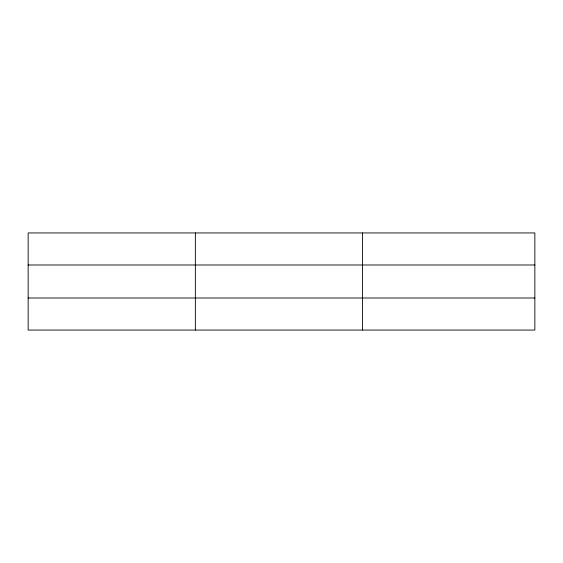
<?xml version="1.0" encoding="UTF-8"?>
<svg xmlns="http://www.w3.org/2000/svg" width="563" height="563" viewBox="0 0 563 563"><rect width="100%" height="100%" fill="white"/><g stroke="black" fill="none" stroke-linecap="round" stroke-linejoin="round"><path stroke-width="0.84" d="M195.361 330.059L195.361 232.941M362.572 330.059L362.572 232.941M534.85 264.99L534.85 232.941L28.15 232.941L28.15 330.059L534.85 330.059L534.85 264.99L28.15 264.99M28.15 298.01L534.85 298.01"/></g></svg>
